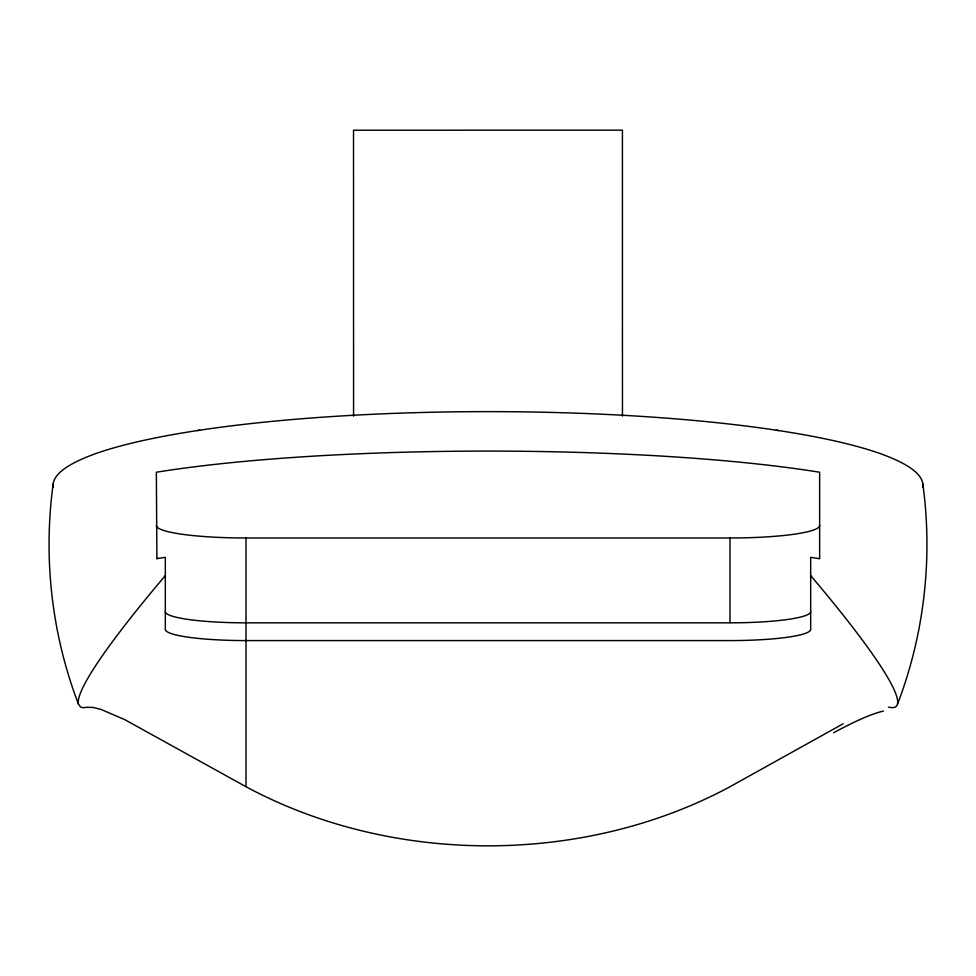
<?xml version="1.0" encoding="UTF-8"?>
<svg xmlns="http://www.w3.org/2000/svg" width="976" height="976" viewBox="0 0 976 976"><rect width="100%" height="100%" fill="white"/><g stroke="black" fill="none" stroke-linecap="round" stroke-linejoin="round"><path stroke-width="1.46" d="M53.18 483.779C43.042 557.821 51.679 634.229 78.434 704.038L80.508 706.941A401.514 39.516 -45.3 0 0 86.608 707.307L92.915 707.393L101.077 709.442L124.696 719.605L245.989 786.717L245.989 622.834A80.666 11.224 0 0 1 165.322 611.61M897.566 704.038C924.321 634.229 932.958 557.821 922.82 483.779M730.011 786.717L843.203 723.753M197.384 430.562L199.677 430.209M156.355 525.503A89.633 12.468 0 0 0 245.989 537.983L730.011 537.983A89.633 12.468 0 0 0 819.645 525.503M245.989 622.834L730.011 622.834A80.666 11.224 0 0 0 810.678 611.61M776.323 430.209L778.616 430.562M888.453 707.161L889.392 707.307A401.514 39.516 45.3 0 0 810.678 575.608M730.011 537.983L730.011 622.566M622.456 416.142L622.42 130.174L353.519 130.223L353.568 416.179M245.989 537.983L245.989 622.566M53.168 487.329A434.954 73.932 0 0 1 488 411.628A434.954 73.932 0 0 1 922.832 487.329M78.434 704.038A401.514 39.516 -45.3 0 1 165.322 575.608M833.577 732.756A223.553 28.816 -36.1 0 1 883.439 711.114M729.426 787.034A432.685 345.565 0 0 1 246.574 787.034M156.904 558.65L156.355 472.238A437.895 60.939 0 0 1 819.645 472.238L819.645 558.736L810.678 557.32L810.678 629.361A80.666 11.224 0 0 1 730.011 640.585L245.989 640.585A80.666 11.224 0 0 1 165.322 629.361L165.322 557.32L156.904 558.65"/></g></svg>
